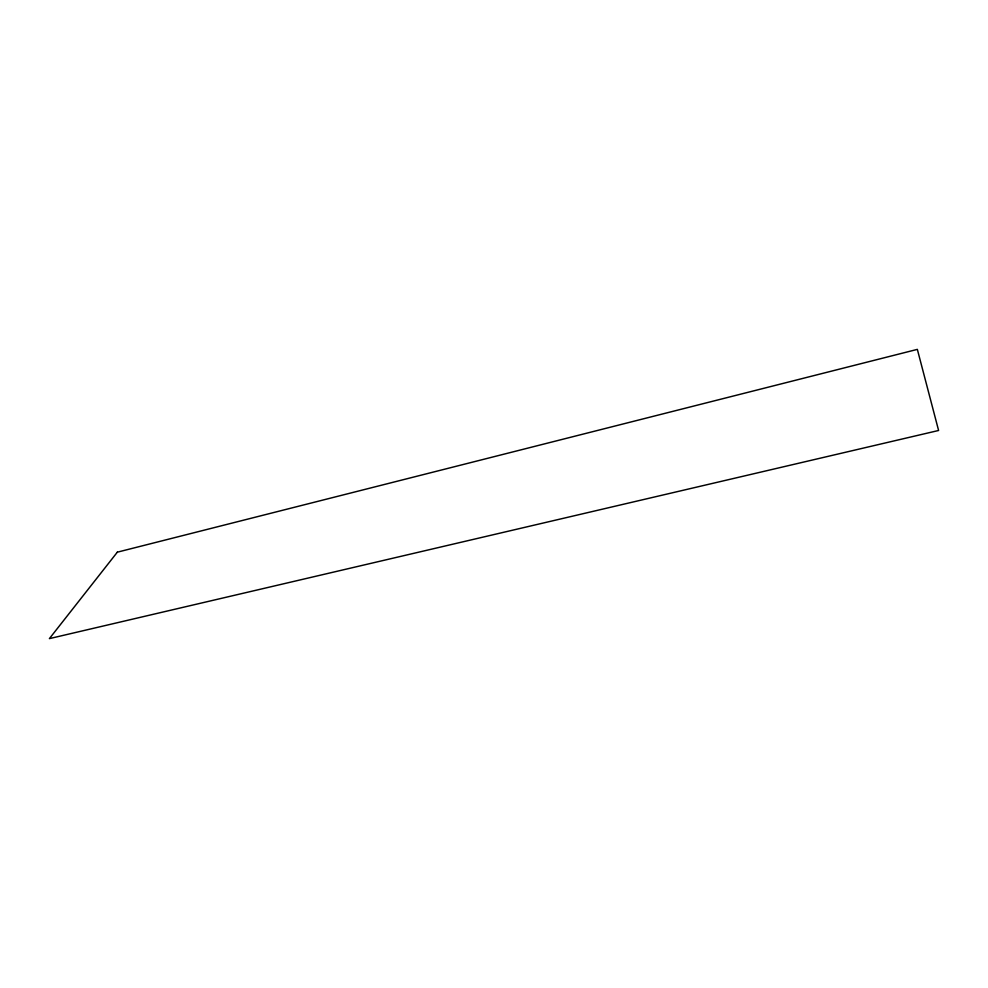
<?xml version="1.0" encoding="UTF-8"?>
<svg xmlns="http://www.w3.org/2000/svg" width="988" height="988" viewBox="0 0 988 988"><rect width="100%" height="100%" fill="white"/><g stroke="black" fill="none" stroke-linecap="round" stroke-linejoin="round"><path stroke-width="1.48" d="M117.337 552.169L49.4 638.619L938.6 430.484L917.346 349.382L117.337 552.169"/></g></svg>
